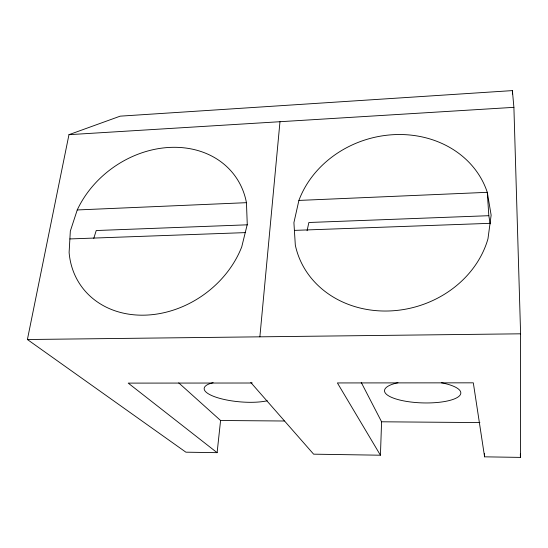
<?xml version="1.0" encoding="UTF-8"?>
<svg xmlns="http://www.w3.org/2000/svg" width="548" height="548" viewBox="0 0 548 548"><rect width="100%" height="100%" fill="white"/><g stroke="black" fill="none" stroke-linecap="round" stroke-linejoin="round"><path stroke-width="0.82" d="M217.111 452.669L128.218 383.114L251.251 383.011L313.62 454.169L380.428 455.21L337.397 382.942L473.314 382.833L484.59 456.833L520.408 457.395L520.6 333.814L513.901 107.34L512.387 90.605L120.204 116.155L68.966 134.678L27.4 339.52L185.888 452.182L217.111 452.669L220.577 420.501L178.723 382.874M380.428 455.21L381.586 421.789L361.248 382.442M259.868 336.828L279.98 121.711M307.079 230.729L308.873 222.495L488.823 215.693L490.193 223.844M298.9 200.424L293.913 222.632L295.317 245.1A99.668 87.228 -16.2 0 0 388.936 310.976A99.668 87.228 -16.2 0 0 487.973 238.798L491.138 215.159L487.288 192.327A99.668 87.228 -16.2 0 0 394.718 134.616A99.668 87.228 -16.2 0 0 298.9 200.424L487.288 192.327L488.823 215.693M93.763 238.387L96.236 230.53L247.538 224.81M77.241 209.953L70.329 231.105L69.11 252.491A94.585 78.076 -35.3 0 0 145.302 315.141A94.585 78.076 -35.3 0 0 241.743 246.847L247.264 224.399L246.449 202.678A94.585 78.076 -35.3 0 0 170.277 147.391A94.585 78.076 -35.3 0 0 77.241 209.953L246.449 202.678M68.966 134.678L513.901 107.34M294.392 230.386L490.042 223.324M69.884 238.935L245.244 232.619M27.4 339.52L520.6 333.814M220.577 420.501L284.302 421.008M381.586 421.789L479.911 422.577M520.319 453.977L520.408 457.395M512.387 90.605L512.435 94.016M484.548 453.415L484.59 456.833M267.26 400.766A36.456 10.2 5.1 0 1 216.248 397.293A36.456 10.2 5.1 0 1 213.145 382.675M250.669 382.662A36.456 10.2 5.1 0 1 252.244 382.936M441.393 382.771A38.155 11.042 1.8 0 1 453.463 399.266A38.155 11.042 1.8 0 1 396.718 399.204A38.155 11.042 1.8 0 1 397.951 382.723"/></g></svg>
